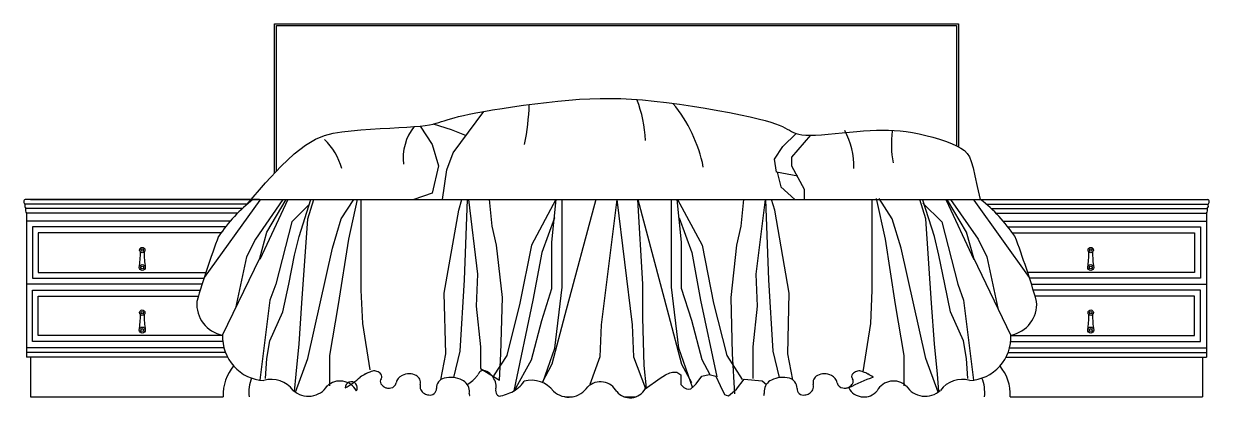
# Model space of a CAD drawing. Header units: millimetres. Extents: x 3060 to 28796, y 18778 to 36190.
# Drawn here: x 16582 to 19582, y 31129 to 32078 of the extents above; entities that cross this region are included whole.
import ezdxf

# ---------------------------------------------------------------- set-up
doc = ezdxf.new("R2010")
doc.units = ezdxf.units.MM

# ---------------------------------------------------------------- blocks, each defined once
blk = doc.blocks.new('A$C0C653DDB')
for p, q in [((634.5, 569.1), (634.5, 947.6)), ((634.5, 947.6), (2364.8, 947.6)), ((639.5, 574.4), (639.5, 942.6)), ((639.5, 942.6), (2359.8, 942.6)), ((2359.8, 942.6), (2359.8, 638.4)), ((2364.8, 947.6), (2364.8, 635.8)), ((1322.3, 748.2), (1351.1, 751.3)), ((1351.1, 751.3), (1379.2, 753.9)), ((1379.2, 753.9), (1406.3, 756)), ((1406.3, 756), (1432.6, 757.4)), ((1432.6, 757.4), (1458.5, 758.2)), ((1458.5, 758.2), (1484.4, 758.3)), ((1484.4, 758.3), (1510.6, 757.7)), ((1510.6, 757.7), (1537.5, 756.4)), ((1537.5, 756.4), (1565.6, 754.3)), ((1565.6, 754.3), (1595.2, 751.5)), ((1595.2, 751.5), (1626.4, 747.8)), ((1086.7, 620.2), (1163.8, 725.2)), ((1127.2, 718.3), (1144.1, 721.6)), ((1144.1, 721.6), (1163.6, 725.2)), ((1163.6, 725.2), (1185.9, 729)), ((1185.9, 729), (1210.5, 733)), ((1210.5, 733), (1236.9, 737)), ((1236.9, 737), (1264.7, 740.9)), ((1264.7, 740.9), (1293.3, 744.7)), ((1293.3, 744.7), (1322.3, 748.2)), ((1626.4, 747.8), (1658.9, 743.5)), ((1658.9, 743.5), (1691.8, 738.6)), ((1691.8, 738.6), (1724.4, 733.4)), ((1724.4, 733.4), (1756, 728)), ((1756, 728), (1786, 722.5)), ((1786, 722.5), (1813.5, 717)), ((1015.7, 689.8), (1026.4, 691.5)), ((1026.4, 691.5), (1035.4, 693.4)), ((1035.4, 693.4), (1043.3, 695.4)), ((1035.7, 693.5), (1081.3, 679.4)), ((1043.3, 695.4), (1050.3, 697.4)), ((1050.3, 697.4), (1057, 699.6)), ((1057, 699.6), (1063.9, 701.9)), ((1063.9, 701.9), (1071.3, 704.3)), ((1071.3, 704.3), (1079.6, 706.8)), ((1079.6, 706.8), (1089.1, 709.4)), ((1089.1, 709.4), (1100, 712.2)), ((1100, 712.2), (1112.6, 715.1)), ((1112.6, 715.1), (1127.2, 718.3)), ((1813.5, 717), (1837.8, 711.8)), ((1837.8, 711.8), (1858.6, 706.9)), ((1858.6, 706.9), (1875.8, 702.4)), ((1875.8, 702.4), (1890.1, 698.2)), ((1890.1, 698.2), (1901.9, 694.3)), ((1901.9, 694.3), (1911.5, 690.6)), ((1911.5, 690.6), (1919.4, 687.1)), ((737.6, 655.1), (760.5, 664.6)), ((760.5, 664.6), (782.4, 670.2)), ((782.4, 670.2), (804.6, 673.7)), ((804.6, 673.7), (828.1, 676.3)), ((828.1, 676.3), (852.5, 678.5)), ((852.5, 678.5), (877.3, 680.3)), ((877.3, 680.3), (902, 681.8)), ((902, 681.8), (925.9, 683.1)), ((925.9, 683.1), (948.5, 684.3)), ((948.5, 684.3), (969.2, 685.6)), ((969.2, 685.6), (987.5, 686.8)), ((987.5, 686.8), (1002.9, 688.3)), ((1002.9, 688.3), (1015.7, 689.8)), ((1003.2, 688.3), (1032.8, 641.7)), ((1081.3, 679.4), (1119.1, 664.3)), ((1919.4, 687.1), (1926, 683.8)), ((1920.6, 636.4), (1954, 669.7)), ((1926, 683.8), (1931.8, 680.6)), ((1931.8, 680.6), (1937.2, 677.5)), ((1937.2, 677.5), (1942.5, 674.6)), ((1990.9, 665.1), (1942.2, 609.4)), ((1942.5, 674.6), (1948, 672)), ((1948, 672), (1954, 669.7)), ((1954, 669.7), (1961, 667.8)), ((1961, 667.8), (1969.1, 666.3)), ((1969.1, 666.3), (1978.7, 665.4)), ((1978.7, 665.4), (1990.2, 665.1)), ((1990.2, 665.1), (2003.6, 665.4)), ((2003.6, 665.4), (2018.8, 666.3)), ((2018.8, 666.3), (2035.4, 667.5)), ((2035.4, 667.5), (2053, 669.1)), ((2053, 669.1), (2071.1, 670.9)), ((2071.1, 670.9), (2089.4, 672.6)), ((2089.4, 672.6), (2107.5, 674.4)), ((2107.5, 674.4), (2125, 675.8)), ((2125, 675.8), (2141.6, 677)), ((2141.6, 677), (2157.4, 677.8)), ((2157.4, 677.8), (2172.7, 678.1)), ((2172.7, 678.1), (2187.7, 678)), ((2187.7, 678), (2202.6, 677.3)), ((2202.6, 677.3), (2217.7, 676.1)), ((2217.7, 676.1), (2233.1, 674.2)), ((2233.1, 674.2), (2249.1, 671.6)), ((2249.1, 671.6), (2265.8, 668.3)), ((2265.8, 668.3), (2282.9, 664.4)), ((2282.9, 664.4), (2300, 659.9)), ((684, 617.6), (712.5, 640)), ((712.5, 640), (737.6, 655.1)), ((1032.8, 641.7), (1049, 587.9)), ((1899.1, 604.1), (1920.6, 636.4)), ((2300, 659.9), (2316.7, 655)), ((2316.7, 655), (2332.6, 649.6)), ((2332.6, 649.6), (2347.3, 644)), ((2347.3, 644), (2360.4, 638.2)), ((2360.4, 638.2), (2371.4, 632.3)), ((2371.4, 632.3), (2380.2, 626.2)), ((650.7, 586.4), (684, 617.6)), ((1070.5, 577.1), (1086.7, 620.2)), ((1904.5, 571.8), (1899.1, 604.1)), ((1942.2, 609.4), (1942.2, 587.9)), ((2380.2, 626.2), (2387, 619.1)), ((2387, 619.1), (2392.6, 610)), ((2392.6, 610), (2397.3, 598.1)), ((611.6, 544.6), (650.7, 586.4)), ((1049, 587.9), (1032.8, 517.9)), ((1059.1, 502.6), (1070.5, 577.1)), ((1958.4, 561), (1904.5, 571.8)), ((1906.1, 571.3), (1915.2, 534.1)), ((1942.2, 587.9), (1974.5, 528.7)), ((2397.3, 598.1), (2401.9, 582.4)), ((2401.9, 582.4), (2406.8, 561.8)), ((565.2, 490.6), (611.6, 544.6)), ((2406.8, 561.8), (2412.6, 535.5)), ((1032.8, 517.9), (986.7, 502.6)), ((1915.2, 534.1), (1951.3, 502.6)), ((1974.5, 528.7), (1974.5, 502.6)), ((2412.6, 535.5), (2419.8, 502.6)), ((595.9, 502.6), (3.4, 502.6)), ((565.2, 490.6), (3.4, 490.6)), ((16.4, 502.6), (2983, 502.6)), ((596.8, 500.7), (456.2, 304.7)), ((655.3, 502.6), (585.7, 401.4)), ((667.6, 502.6), (596.8, 349.9)), ((615.2, 419.8), (664.1, 502.6)), ((722.1, 489.9), (677.8, 445.5)), ((696.2, 408.8), (726.2, 502.6)), ((718.3, 452.9), (733.6, 502.6)), ((802.9, 452.9), (834.9, 502.6)), ((843, 502.6), (821.3, 401.4)), ((853.8, 372), (853.8, 502.6)), ((1100.5, 475), (1108.4, 502.6)), ((1115.2, 298.4), (1122.6, 502.6)), ((1125.1, 502.6), (1148.3, 313.1)), ((1185.2, 434.5), (1178.7, 502.6)), ((1346.2, 502.6), (1284.5, 386.7)), ((1336.1, 394), (1347.3, 502.6)), ((1361.9, 280), (1361.9, 502.6)), ((1447.3, 502.6), (1369.2, 210.2)), ((1500.1, 502.6), (1461.2, 184.4)), ((1500.5, 502.6), (1539.4, 184.4)), ((1552.7, 502.6), (1565.1, 287.4)), ((1553.4, 502.6), (1631.4, 210.2)), ((1638.8, 280), (1638.8, 502.6)), ((1664.5, 394), (1653.3, 502.6)), ((1654.4, 502.6), (1716.1, 386.7)), ((1815.5, 434.5), (1822, 502.6)), ((1875.5, 502.6), (1852.3, 313.1)), ((1885.4, 298.4), (1878, 502.6)), ((1900.1, 475), (1892.2, 502.6)), ((2146.8, 372), (2146.8, 502.6)), ((2157.2, 504.4), (2179.3, 401.4)), ((2197.7, 452.9), (2164.6, 504.4)), ((2282.4, 452.9), (2267.1, 502.6)), ((2304.5, 408.8), (2275, 500.7)), ((2275, 493.3), (2322.9, 445.5)), ((2333.9, 500.7), (2403.8, 349.9)), ((2385.4, 419.8), (2337.6, 500.7)), ((2345.3, 502.6), (2414.9, 401.4)), ((2403.4, 502.6), (2995.9, 502.6)), ((2403.8, 500.7), (2544.4, 304.7)), ((2435.4, 490.6), (2995.9, 490.6)), ((553.1, 479.6), (4.7, 479.6)), ((540.8, 467.6), (6.5, 467.6)), ((6.5, 467.6), (6.5, 126.6)), ((703.5, 239.6), (718.3, 452.9)), ((780.8, 379.3), (802.9, 452.9)), ((1063.7, 265.3), (1100.5, 475)), ((1342.5, 456), (1310.3, 368.3)), ((1658.1, 456), (1690.3, 368.3)), ((1936.9, 265.3), (1900.1, 475)), ((2219.8, 379.3), (2197.7, 452.9)), ((2297.1, 239.6), (2282.4, 452.9)), ((2447.6, 479.6), (2994.6, 479.6)), ((2459.8, 467.6), (2992.8, 467.6)), ((2992.8, 467.6), (2992.8, 126.6)), ((522.4, 447.6), (6.5, 447.6)), ((510, 432.6), (21.5, 432.6)), ((21.5, 432.6), (21.5, 302.6)), ((677.8, 445.5), (637.3, 287.4)), ((1196.2, 386.7), (1185.2, 434.5)), ((1804.4, 386.7), (1815.5, 434.5)), ((2322.9, 445.5), (2363.4, 287.4)), ((2478.2, 447.6), (2992.8, 447.6)), ((2490.6, 432.6), (2977.8, 432.6)), ((2977.8, 432.6), (2977.8, 302.6)), ((498.7, 417.6), (36.5, 417.6)), ((36.5, 417.6), (36.5, 317.6)), ((585.7, 401.4), (563.6, 357.3)), ((596.8, 353.6), (615.2, 419.8)), ((685.1, 360.9), (696.2, 408.8)), ((821.3, 401.4), (795.6, 235.9)), ((1336.1, 276.4), (1336.1, 394)), ((1664.5, 276.4), (1664.5, 394)), ((2179.3, 401.4), (2205.1, 235.9)), ((2315.5, 360.9), (2304.5, 408.8)), ((2403.8, 353.6), (2385.4, 419.8)), ((2414.9, 401.4), (2437, 357.3)), ((2501.9, 417.6), (2962.8, 417.6)), ((2962.8, 417.6), (2962.8, 317.6)), ((670.4, 287.4), (685.1, 360.9)), ((718.3, 99.8), (780.8, 379.3)), ((853.8, 272.7), (853.8, 372)), ((1210.9, 254.3), (1196.2, 386.7)), ((1284.5, 386.7), (1255.1, 239.6)), ((1310.3, 368.3), (1288.2, 246.9)), ((1690.3, 368.3), (1712.4, 246.9)), ((1716.1, 386.7), (1745.5, 239.6)), ((1789.7, 254.3), (1804.4, 386.7)), ((2146.8, 272.7), (2146.8, 372)), ((2282.4, 99.8), (2219.8, 379.3)), ((2330.2, 287.4), (2315.5, 360.9)), ((503, 158.9), (596.8, 353.6)), ((563.6, 357.3), (535.6, 226.7)), ((2497.7, 158.9), (2403.8, 353.6)), ((2437, 357.3), (2465, 226.7)), ((21.5, 302.6), (455.5, 302.6)), ((36.5, 317.6), (460.4, 317.6)), ((1148.3, 313.1), (1144.7, 232.2)), ((1852.3, 313.1), (1856, 232.2)), ((2962.8, 317.6), (2540.3, 317.6)), ((2977.8, 302.6), (2545.1, 302.6)), ((450.8, 287.6), (6.5, 287.6)), ((21.5, 142.6), (21.5, 272.6)), ((21.5, 272.6), (446.2, 272.6)), ((637.3, 287.4), (622.5, 246.9)), ((655.7, 217.5), (670.4, 287.4)), ((857.5, 188.1), (853.8, 272.7)), ((1104.2, 118.2), (1115.2, 298.4)), ((1310.3, 195.5), (1336.1, 276.4)), ((1343.4, 125.6), (1361.9, 280)), ((1565.1, 287.4), (1565.1, 202.8)), ((1657.2, 125.6), (1638.8, 280)), ((1690.3, 195.5), (1664.5, 276.4)), ((1896.4, 118.2), (1885.4, 298.4)), ((2143.1, 188.1), (2146.8, 272.7)), ((2344.9, 217.5), (2330.2, 287.4)), ((2363.4, 287.4), (2378.1, 246.9)), ((2549.8, 287.6), (2992.8, 287.6)), ((2977.8, 272.6), (2554.4, 272.6)), ((2977.8, 142.6), (2977.8, 272.6)), ((36.5, 157.6), (36.5, 257.6)), ((36.5, 257.6), (441.7, 257.6)), ((622.5, 246.9), (597.2, 44.8)), ((1067.4, 110.9), (1063.7, 265.3)), ((1207.2, 110.9), (1210.9, 254.3)), ((1288.2, 246.9), (1239.6, 17.3)), ((1712.4, 246.9), (1753.4, 53.3)), ((1793.4, 110.9), (1789.7, 254.3)), ((1933.3, 110.9), (1936.9, 265.3)), ((2378.1, 246.9), (2403.4, 44.8)), ((2962.8, 257.6), (2558.9, 257.6)), ((2962.8, 157.6), (2962.8, 257.6)), ((622.5, 144), (655.7, 217.5)), ((696.2, 136.6), (703.5, 239.6)), ((795.6, 235.9), (773.5, 107.2)), ((1144.7, 232.2), (1155.7, 129.3)), ((1255.1, 239.6), (1222, 107.2)), ((1369.2, 210.2), (1336.1, 85.1)), ((1631.4, 210.2), (1664.5, 85.1)), ((1745.5, 239.6), (1778.6, 107.2)), ((1856, 232.2), (1844.9, 129.3)), ((2205.1, 235.9), (2227.1, 107.2)), ((2304.5, 136.6), (2297.1, 239.6)), ((2378.1, 144), (2344.9, 217.5)), ((875.9, 70.4), (857.5, 188.1)), ((1284.5, 96.2), (1310.3, 195.5)), ((1461.2, 184.4), (1457.6, 103.5)), ((1539.4, 184.4), (1543.1, 103.5)), ((1565.1, 202.8), (1568.8, 81.5)), ((1716.1, 96.2), (1690.3, 195.5)), ((2123.9, 65.5), (2143.1, 188.1)), ((502.9, 157.6), (36.5, 157.6)), ((2497.7, 157.6), (2962.8, 157.6)), ((506.1, 126.6), (6.5, 126.6)), ((6.5, 126.6), (6.5, 102.6)), ((503.3, 142.6), (21.5, 142.6)), ((615.2, 99.8), (622.5, 144)), ((688.8, 59.4), (696.2, 136.6)), ((1155.7, 129.3), (1155.7, 74.1)), ((1314, 41), (1343.4, 125.6)), ((1692.5, 24.1), (1657.2, 125.6)), ((1844.9, 129.3), (1844.9, 49.2)), ((2311.8, 59.4), (2304.5, 136.6)), ((2385.4, 99.8), (2378.1, 144)), ((2494.5, 126.6), (2992.8, 126.6)), ((2497.3, 142.6), (2977.8, 142.6)), ((2992.8, 126.6), (2992.8, 102.6)), ((509.9, 114.6), (6.5, 114.6)), ((16.4, 102.6), (6.5, 102.6)), ((515.2, 102.6), (16.4, 102.6)), ((16.4, 102.6), (16.4, 2.6)), ((611.5, 48.4), (615.2, 99.8)), ((687.1, 14.2), (718.3, 99.8)), ((773.5, 107.2), (773.5, 30)), ((1055.1, 45.7), (1067.4, 110.9)), ((1088.4, 51.1), (1104.2, 118.2)), ((1222, 107.2), (1188.8, 55.7)), ((1203.6, 44.7), (1207.2, 110.9)), ((1241.2, 18.2), (1284.5, 96.2)), ((1457.6, 103.5), (1431.8, 33.7)), ((1543.1, 103.5), (1572.7, 23.1)), ((1737.1, 58.4), (1716.1, 96.2)), ((1778.6, 107.2), (1818.1, 45.9)), ((1799, 10.2), (1793.4, 110.9)), ((1912.3, 51.1), (1896.4, 118.2)), ((1945.5, 45.7), (1933.3, 110.9)), ((2227.1, 107.2), (2227.1, 30)), ((2313.5, 14.2), (2282.4, 99.8)), ((2389.1, 48.4), (2385.4, 99.8)), ((2485.4, 102.6), (2983, 102.6)), ((2490.8, 114.6), (2992.8, 114.6)), ((2983, 102.6), (2992.8, 102.6)), ((2983, 102.6), (2983, 2.6)), ((1155.7, 74.1), (1203.6, 44.7)), ((1336.1, 85.1), (1311.5, 39)), ((1568.8, 81.5), (1574.6, 24.2)), ((1623.5, 58), (1634.7, 63)), ((1634.7, 63), (1641.3, 65.1)), ((1641.3, 65.1), (1652.3, 64.7)), ((1652.3, 64.7), (1662.6, 58)), ((1664.5, 85.1), (1689.2, 39)), ((684.8, 15.8), (688.8, 59.4)), ((1572.2, 22.8), (1610.3, 49.9)), ((1610.3, 49.9), (1623.5, 58)), ((1662.6, 58), (1662.8, 45.9)), ((1662.8, 45.9), (1662.6, 33.2)), ((1662.6, 33.2), (1670.2, 25.6)), ((1687.4, 22.5), (1701.1, 35.6)), ((1701.1, 35.6), (1715.8, 54.5)), ((1715.8, 54.5), (1734.4, 58.5)), ((1734.4, 58.5), (1751.4, 54.5)), ((1751.4, 54.5), (1762, 31.4)), ((1762, 31.4), (1772.7, 8.3)), ((1803, 21.5), (1822.4, 47.4)), ((1822.4, 47.4), (1868, 42.6)), ((1868, 42.6), (1879, 33.8)), ((2315.8, 15.8), (2311.8, 59.4)), ((16.4, 2.6), (504.4, 2.6)), ((1368.8, 2.6), (1388.7, 2.6)), ((1518.6, 2.6), (1549.1, 2.6)), ((1670.2, 25.6), (1676.8, 22.5)), ((1676.8, 22.5), (1680.7, 22.1)), ((1680.7, 22.1), (1687.4, 22.5)), ((1772.7, 8.3), (1777.6, 6.3)), ((1777.6, 6.3), (1783.3, 4.8)), ((1783.3, 4.8), (1803, 21.5)), ((2118.6, 2.6), (2132.8, 2.6)), ((2496.2, 2.6), (2983, 2.6))]:
    blk.add_line(p, q)
for centre, radius in [((299.5, 374.2), 6.81), ((299.5, 374.2), 3.21), ((2699.8, 374.2), 6.81), ((2699.8, 374.2), 3.21), ((299.6, 330.1), 7.57), ((299.6, 330.1), 3.57), ((2699.7, 330.1), 7.57), ((2699.7, 330.1), 3.57), ((299.5, 215.6), 6.81), ((299.5, 215.6), 3.21), ((2699.8, 215.6), 6.81), ((2699.8, 215.6), 3.21), ((299.6, 171.5), 7.57), ((299.6, 171.5), 3.57), ((2699.7, 171.5), 7.57), ((2699.7, 171.5), 3.57)]:
    blk.add_circle(centre, radius)
for centre, radius, start, end in [((1229.6, 633.3), 344.3, 3.1232, 20.763), ((673.5, 762.4), 605.8, 348.4779, 358.1438), ((1358.8, 511.6), 367.9, 11.4351, 39.5151), ((1087.2, 607.6), 127.4, 141.5436, 187.2171), ((1910.1, 586.6), 190.2, 358.308, 28.525), ((2438.2, 642), 242.9, 172.1499, 191.1093), ((653.3, 540.4), 156.5, 15.0112, 46.6679), ((6.1, 496.6), 6.6, 114.6112, 245.3888), ((10.2, 485.8), 8.28, 144.9488, 229.0059), ((850.5, 164.1), 433.5, 128.6799, 145.5552), ((2150.1, 164.1), 433.5, 34.4448, 51.3201), ((2989.2, 485.8), 8.28, 310.9941, 35.0512), ((2993.2, 496.6), 6.6, 294.6112, 65.3888), ((17.7, 475.4), 13.6, 162.0455, 215.0226), ((2981.7, 475.4), 13.6, 324.9774, 17.9545), ((2371.8, -309.4), 2011.7, 159.0659, 164.0294), ((628.8, -309.4), 2011.7, 15.9706, 20.9341), ((56.7, 367.4), 238.2, 350.9879, 0.4188), ((542.5, 367.4), 238.2, 179.5602, 189.0121), ((2456.9, 367.4), 238.2, 350.9879, 0.4398), ((2942.6, 367.4), 238.2, 179.5812, 189.0121), ((516.8, 237), 79.3, 174.9157, 259.951), ((2483.8, 237), 79.3, 280.049, 5.0843), ((56.7, 208.8), 238.2, 350.9879, 0.4188), ((542.5, 208.8), 238.2, 179.5602, 189.0121), ((2456.9, 208.8), 238.2, 350.9879, 0.4398), ((2942.6, 208.8), 238.2, 179.5812, 189.0121), ((612.2, 153.2), 109.4, 176.985, 267.3162), ((2388.4, 153.2), 109.4, 272.6838, 3.015), ((620.6, 6.9), 116.3, 140.2162, 182.1242), ((899.2, -11), 79.2, 115.9381, 127.154), ((938.5, -91.8), 169, 111.7814, 115.9381), ((895.6, 15.6), 53.3, 104.378, 111.7814), ((887.2, 48.4), 19.5, 71.5824, 104.378), ((885.7, 43.9), 24.2, 42.229, 71.5824), ((896.8, 54), 9.23, 320.3102, 42.229), ((975.5, 15.5), 45.2, 90, 114.2927), ((975.5, 22.8), 37.9, 63.4272, 90), ((1183.5, 37.7), 40.4, 136.799, 149.8173), ((1162, 57.9), 10.9, 81.878, 136.799), ((1159.2, 38.2), 30.8, 50.0773, 81.878), ((1156.7, 35.2), 34.7, 33.7168, 50.0773), ((2025.1, 22.8), 37.9, 90, 116.5728), ((2025.1, 15.5), 45.2, 65.7073, 90), ((2103.8, 54), 9.23, 137.771, 219.6898), ((2114.9, 43.9), 24.2, 108.4176, 137.771), ((2113.4, 48.4), 19.5, 75.622, 108.4176), ((2105.1, 15.6), 53.3, 68.2186, 75.622), ((2062.1, -91.8), 169, 64.0619, 68.2186), ((2101.4, -11), 79.2, 52.846, 64.0619), ((2380, 6.9), 116.3, 357.8758, 39.7838), ((661.9, 14), 92.9, 157.2691, 187.0536), ((625.9, -22.7), 69.2, 36.6754, 105.7915), ((800, -4.4), 46.9, 28.2187, 133.2792), ((681, 251.1), 261.9, 300.3278, 310.5669), ((828.4, 25.5), 15.1, 329.3572, 181.911), ((911.8, 41.6), 10.2, 140.3102, 217.2793), ((934.7, 59), 39, 217.2793, 233.1579), ((926.4, 40.6), 16, 277.5153, 349.7827), ((967.5, 33.2), 25.7, 114.2927, 169.7827), ((983.3, 38.5), 20.3, 346.0902, 63.4272), ((1022.8, 28.7), 20.3, 166.0902, 243.5813), ((1070, 24.5), 25.9, 104.5937, 181.7578), ((1079.9, -13.5), 65.2, 63.4581, 104.5937), ((1094.1, 14.9), 33.4, 4.6698, 63.4581), ((1095.2, 86), 58.7, 296.8941, 314.4523), ((628.7, 561.6), 724.9, 314.4523, 314.9709), ((997, 192.9), 203.8, 314.9709, 315.949), ((1117.9, 75.9), 35.6, 315.949, 329.8173), ((1111.1, 4.8), 89.5, 23.5428, 33.7168), ((1168.7, 29.9), 26.6, 343.6974, 23.5428), ((1204.3, 82.2), 73.8, 301.5385, 318.3377), ((1203.9, 82.5), 74.3, 318.3377, 326.7067), ((1284.9, -24.9), 69.2, 36.6754, 105.7915), ((1458.9, -6.6), 46.9, 28.2187, 133.2792), ((1906.5, 14.9), 33.4, 116.5419, 175.3302), ((1920.7, -13.5), 65.2, 75.4063, 116.5419), ((1930.6, 24.5), 25.9, 358.2422, 75.4063), ((1977.9, 28.7), 20.3, 296.4187, 13.9098), ((2017.3, 38.5), 20.3, 116.5728, 193.9098), ((2033.1, 33.2), 25.7, 10.2173, 65.7073), ((2074.2, 40.6), 16, 190.2173, 262.4847), ((2337.3, -461.7), 547.1, 110.1024, 117.1855), ((2065.9, 59), 39, 306.8421, 322.7207), ((2088.8, 41.6), 10.2, 322.7207, 39.6898), ((2200.6, -4.4), 46.9, 46.7208, 151.7813), ((2374.7, -22.7), 69.2, 74.2085, 143.3246), ((2338.7, 14), 92.9, 352.9464, 22.7309), ((719.9, 61.2), 57.3, 227.995, 326.7623), ((921.8, 41.8), 17.5, 233.1579, 256.9409), ((921.7, 41.5), 17.2, 256.9409, 270), ((921.7, 76.1), 51.8, 270, 277.5153), ((1030.8, 44.8), 38.3, 243.5813, 251.5824), ((1033.5, 53), 46.9, 251.5824, 258.8111), ((1027.6, 23.2), 16.5, 258.8111, 1.7578), ((1134.4, 9.4), 7.4, 170.6484, 198.6345), ((1098.5, 15.3), 29, 350.6484, 4.6698), ((1132.7, 8.8), 5.58, 198.6345, 218.4296), ((1209.6, 18), 15.9, 163.6974, 216.058), ((1205, 14.6), 10.2, 216.058, 282.9819), ((1180.4, 121), 119.4, 282.9819, 301.5385), ((1378.8, 59), 57.3, 227.995, 326.7623), ((1533.8, 43.3), 43.5, 219.4694, 331.9403), ((1867.9, 8.8), 5.58, 321.5704, 341.3655), ((1902.1, 15.3), 29, 175.3302, 189.3516), ((1866.2, 9.4), 7.4, 341.3655, 9.3516), ((1973, 23.2), 16.5, 178.2422, 281.1889), ((1967.1, 53), 46.9, 281.1889, 288.4176), ((1969.8, 44.8), 38.3, 288.4176, 296.4187), ((2078.9, 76.1), 51.8, 262.4847, 270), ((2078.9, 41.5), 17.2, 270, 283.0591), ((2078.8, 41.8), 17.5, 283.0591, 306.8421), ((2125.7, 45.5), 43.5, 208.0597, 320.5306), ((2280.8, 61.2), 57.3, 213.2377, 312.005)]:
    blk.add_arc(centre, radius, start, end)

msp = doc.modelspace()

# ---------------------------------------------------------------- block references
msp.add_blockref('A$C0C653DDB', (16582, 31130.3))

doc.saveas('drawing.dxf')
